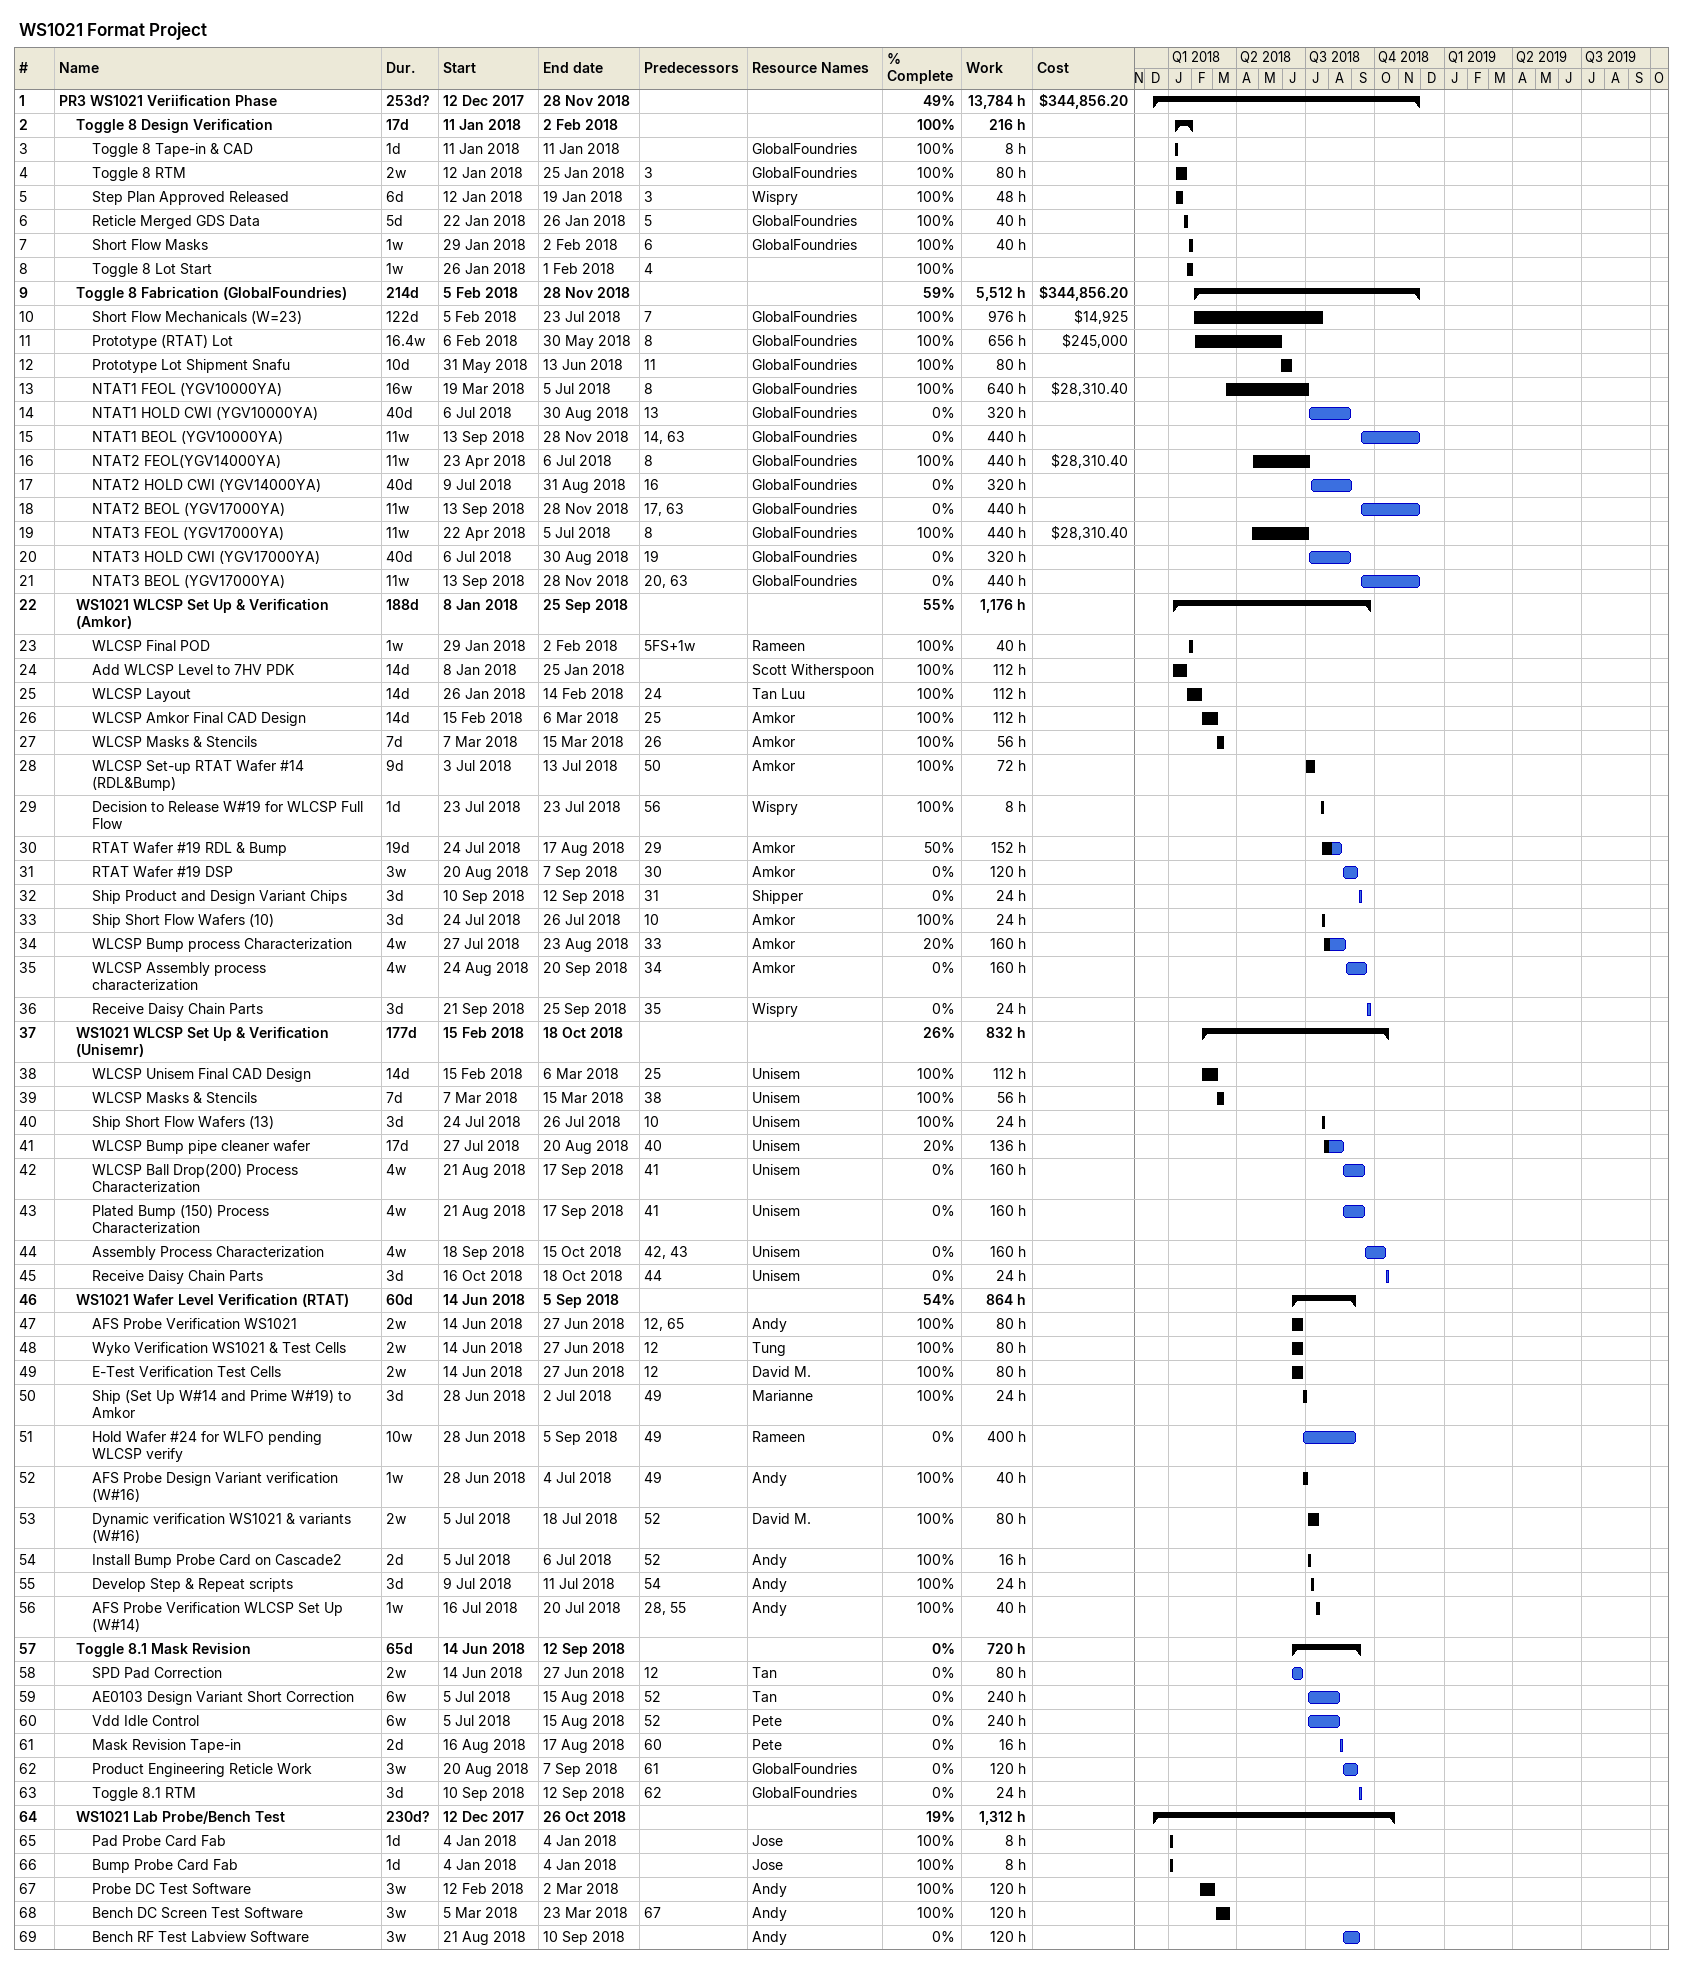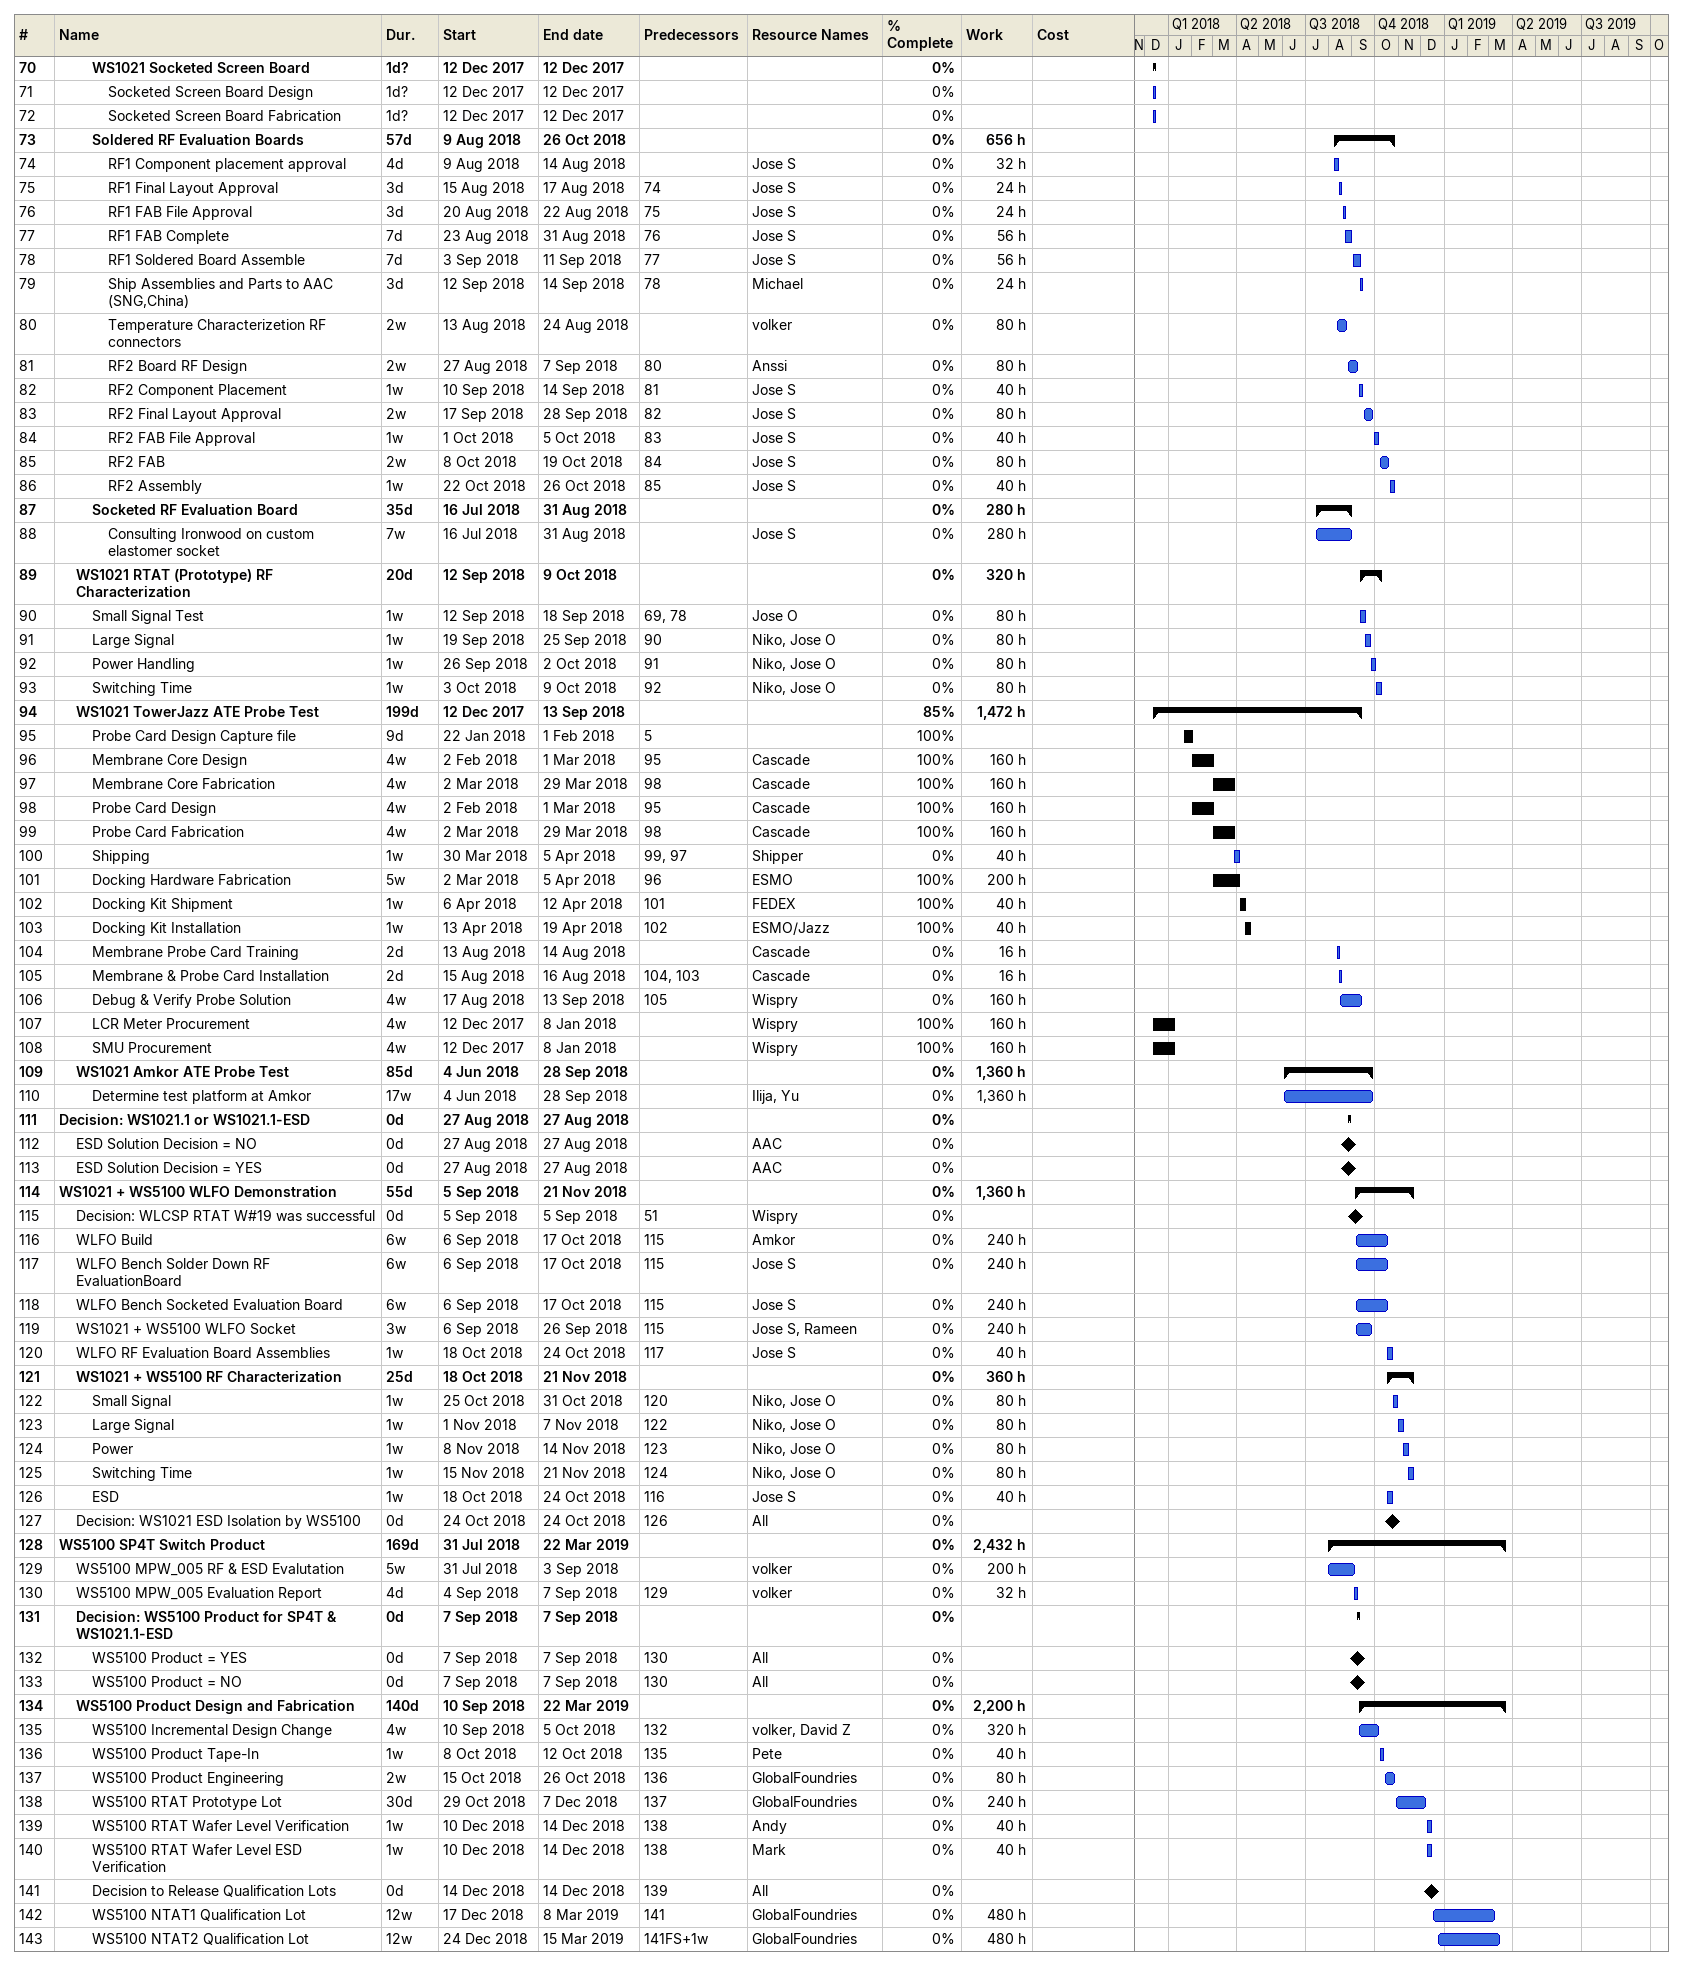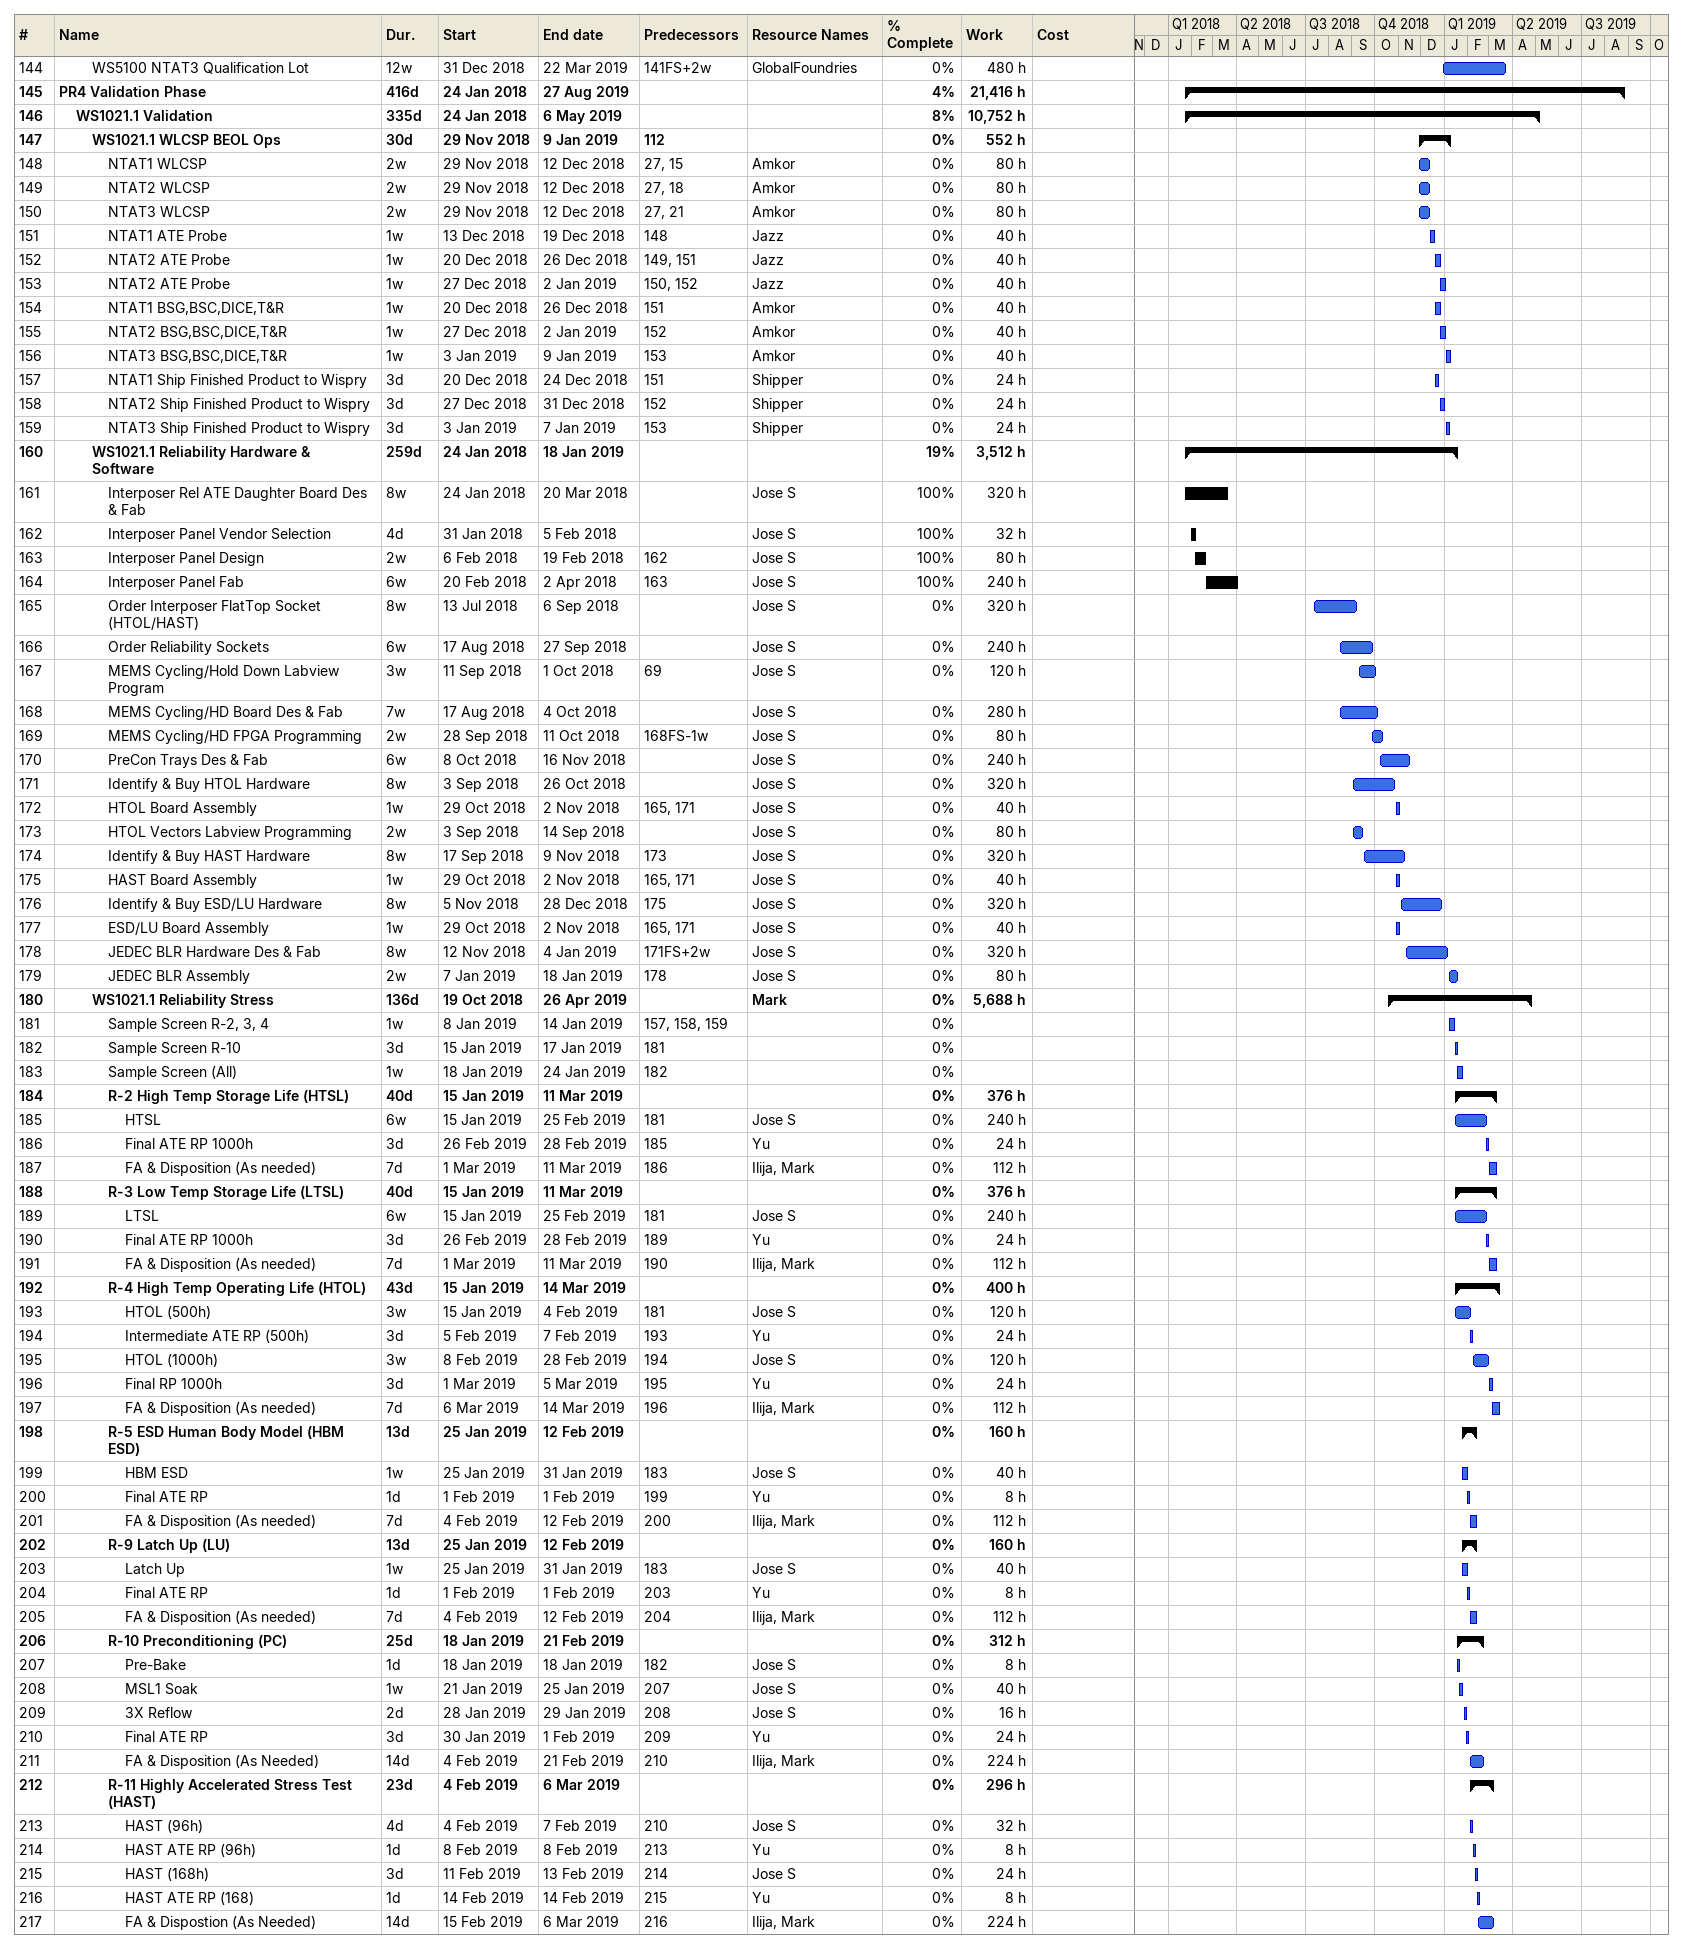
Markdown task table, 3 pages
WS1021 Format Project

| ID | Level | Task | Duration | Start | Finish | Predecessors | Resources | % complete | Work (h) | Cost ($) |
|---|---|---|---|---|---|---|---|---|---|---|
| 1 | 1 | **PR3 WS1021 Veriification Phase** | 253d? | 2017-12-12 | 2018-11-28 |  |  | 49 | 13784 | 344856.20 |
| 2 | 2 | **Toggle 8 Design Verification** | 17d | 2018-01-11 | 2018-02-02 |  |  | 100 | 216 |  |
| 3 | 3 | Toggle 8 Tape-in & CAD | 1d | 2018-01-11 | 2018-01-11 |  | GlobalFoundries | 100 | 8 |  |
| 4 | 3 | Toggle 8 RTM | 2w | 2018-01-12 | 2018-01-25 | 3 | GlobalFoundries | 100 | 80 |  |
| 5 | 3 | Step Plan Approved Released | 6d | 2018-01-12 | 2018-01-19 | 3 | Wispry | 100 | 48 |  |
| 6 | 3 | Reticle Merged GDS Data | 5d | 2018-01-22 | 2018-01-26 | 5 | GlobalFoundries | 100 | 40 |  |
| 7 | 3 | Short Flow Masks | 1w | 2018-01-29 | 2018-02-02 | 6 | GlobalFoundries | 100 | 40 |  |
| 8 | 3 | Toggle 8 Lot Start | 1w | 2018-01-26 | 2018-02-01 | 4 |  | 100 |  |  |
| 9 | 2 | **Toggle 8 Fabrication (GlobalFoundries)** | 214d | 2018-02-05 | 2018-11-28 |  |  | 59 | 5512 | 344856.20 |
| 10 | 3 | Short Flow Mechanicals (W=23) | 122d | 2018-02-05 | 2018-07-23 | 7 | GlobalFoundries | 100 | 976 | 14925 |
| 11 | 3 | Prototype (RTAT) Lot | 16.4w | 2018-02-06 | 2018-05-30 | 8 | GlobalFoundries | 100 | 656 | 245000 |
| 12 | 3 | Prototype Lot Shipment Snafu | 10d | 2018-05-31 | 2018-06-13 | 11 | GlobalFoundries | 100 | 80 |  |
| 13 | 3 | NTAT1 FEOL (YGV10000YA) | 16w | 2018-03-19 | 2018-07-05 | 8 | GlobalFoundries | 100 | 640 | 28310.40 |
| 14 | 3 | NTAT1 HOLD CWI (YGV10000YA) | 40d | 2018-07-06 | 2018-08-30 | 13 | GlobalFoundries | 0 | 320 |  |
| 15 | 3 | NTAT1 BEOL (YGV10000YA) | 11w | 2018-09-13 | 2018-11-28 | 14, 63 | GlobalFoundries | 0 | 440 |  |
| 16 | 3 | NTAT2 FEOL(YGV14000YA) | 11w | 2018-04-23 | 2018-07-06 | 8 | GlobalFoundries | 100 | 440 | 28310.40 |
| 17 | 3 | NTAT2 HOLD CWI (YGV14000YA) | 40d | 2018-07-09 | 2018-08-31 | 16 | GlobalFoundries | 0 | 320 |  |
| 18 | 3 | NTAT2 BEOL (YGV17000YA) | 11w | 2018-09-13 | 2018-11-28 | 17, 63 | GlobalFoundries | 0 | 440 |  |
| 19 | 3 | NTAT3 FEOL (YGV17000YA) | 11w | 2018-04-22 | 2018-07-05 | 8 | GlobalFoundries | 100 | 440 | 28310.40 |
| 20 | 3 | NTAT3 HOLD CWI (YGV17000YA) | 40d | 2018-07-06 | 2018-08-30 | 19 | GlobalFoundries | 0 | 320 |  |
| 21 | 3 | NTAT3 BEOL (YGV17000YA) | 11w | 2018-09-13 | 2018-11-28 | 20, 63 | GlobalFoundries | 0 | 440 |  |
| 22 | 2 | **WS1021 WLCSP Set Up & Verification (Amkor)** | 188d | 2018-01-08 | 2018-09-25 |  |  | 55 | 1176 |  |
| 23 | 3 | WLCSP Final POD | 1w | 2018-01-29 | 2018-02-02 | 5FS+1w | Rameen | 100 | 40 |  |
| 24 | 3 | Add WLCSP Level to 7HV PDK | 14d | 2018-01-08 | 2018-01-25 |  | Scott Witherspoon | 100 | 112 |  |
| 25 | 3 | WLCSP Layout | 14d | 2018-01-26 | 2018-02-14 | 24 | Tan Luu | 100 | 112 |  |
| 26 | 3 | WLCSP Amkor Final CAD Design | 14d | 2018-02-15 | 2018-03-06 | 25 | Amkor | 100 | 112 |  |
| 27 | 3 | WLCSP Masks & Stencils | 7d | 2018-03-07 | 2018-03-15 | 26 | Amkor | 100 | 56 |  |
| 28 | 3 | WLCSP Set-up RTAT Wafer #14 (RDL&Bump) | 9d | 2018-07-03 | 2018-07-13 | 50 | Amkor | 100 | 72 |  |
| 29 | 3 | Decision to Release W#19 for WLCSP Full Flow | 1d | 2018-07-23 | 2018-07-23 | 56 | Wispry | 100 | 8 |  |
| 30 | 3 | RTAT Wafer #19 RDL & Bump | 19d | 2018-07-24 | 2018-08-17 | 29 | Amkor | 50 | 152 |  |
| 31 | 3 | RTAT Wafer #19 DSP | 3w | 2018-08-20 | 2018-09-07 | 30 | Amkor | 0 | 120 |  |
| 32 | 3 | Ship Product and Design Variant Chips | 3d | 2018-09-10 | 2018-09-12 | 31 | Shipper | 0 | 24 |  |
| 33 | 3 | Ship Short Flow Wafers (10) | 3d | 2018-07-24 | 2018-07-26 | 10 | Amkor | 100 | 24 |  |
| 34 | 3 | WLCSP Bump process Characterization | 4w | 2018-07-27 | 2018-08-23 | 33 | Amkor | 20 | 160 |  |
| 35 | 3 | WLCSP Assembly process characterization | 4w | 2018-08-24 | 2018-09-20 | 34 | Amkor | 0 | 160 |  |
| 36 | 3 | Receive Daisy Chain Parts | 3d | 2018-09-21 | 2018-09-25 | 35 | Wispry | 0 | 24 |  |
| 37 | 2 | **WS1021 WLCSP Set Up & Verification (Unisemr)** | 177d | 2018-02-15 | 2018-10-18 |  |  | 26 | 832 |  |
| 38 | 3 | WLCSP Unisem Final CAD Design | 14d | 2018-02-15 | 2018-03-06 | 25 | Unisem | 100 | 112 |  |
| 39 | 3 | WLCSP Masks & Stencils | 7d | 2018-03-07 | 2018-03-15 | 38 | Unisem | 100 | 56 |  |
| 40 | 3 | Ship Short Flow Wafers (13) | 3d | 2018-07-24 | 2018-07-26 | 10 | Unisem | 100 | 24 |  |
| 41 | 3 | WLCSP Bump pipe cleaner wafer | 17d | 2018-07-27 | 2018-08-20 | 40 | Unisem | 20 | 136 |  |
| 42 | 3 | WLCSP Ball Drop(200) Process Characterization | 4w | 2018-08-21 | 2018-09-17 | 41 | Unisem | 0 | 160 |  |
| 43 | 3 | Plated Bump (150) Process Characterization | 4w | 2018-08-21 | 2018-09-17 | 41 | Unisem | 0 | 160 |  |
| 44 | 3 | Assembly Process Characterization | 4w | 2018-09-18 | 2018-10-15 | 42, 43 | Unisem | 0 | 160 |  |
| 45 | 3 | Receive Daisy Chain Parts | 3d | 2018-10-16 | 2018-10-18 | 44 | Unisem | 0 | 24 |  |
| 46 | 2 | **WS1021 Wafer Level Verification (RTAT)** | 60d | 2018-06-14 | 2018-09-05 |  |  | 54 | 864 |  |
| 47 | 3 | AFS Probe Verification WS1021 | 2w | 2018-06-14 | 2018-06-27 | 12, 65 | Andy | 100 | 80 |  |
| 48 | 3 | Wyko Verification WS1021 & Test Cells | 2w | 2018-06-14 | 2018-06-27 | 12 | Tung | 100 | 80 |  |
| 49 | 3 | E-Test Verification Test Cells | 2w | 2018-06-14 | 2018-06-27 | 12 | David M. | 100 | 80 |  |
| 50 | 3 | Ship (Set Up W#14 and Prime W#19) to Amkor | 3d | 2018-06-28 | 2018-07-02 | 49 | Marianne | 100 | 24 |  |
| 51 | 3 | Hold Wafer #24 for WLFO pending WLCSP verify | 10w | 2018-06-28 | 2018-09-05 | 49 | Rameen | 0 | 400 |  |
| 52 | 3 | AFS Probe Design Variant verification (W#16) | 1w | 2018-06-28 | 2018-07-04 | 49 | Andy | 100 | 40 |  |
| 53 | 3 | Dynamic verification WS1021 & variants (W#16) | 2w | 2018-07-05 | 2018-07-18 | 52 | David M. | 100 | 80 |  |
| 54 | 3 | Install Bump Probe Card on Cascade2 | 2d | 2018-07-05 | 2018-07-06 | 52 | Andy | 100 | 16 |  |
| 55 | 3 | Develop Step & Repeat scripts | 3d | 2018-07-09 | 2018-07-11 | 54 | Andy | 100 | 24 |  |
| 56 | 3 | AFS Probe Verification WLCSP Set Up (W#14) | 1w | 2018-07-16 | 2018-07-20 | 28, 55 | Andy | 100 | 40 |  |
| 57 | 2 | **Toggle 8.1 Mask Revision** | 65d | 2018-06-14 | 2018-09-12 |  |  | 0 | 720 |  |
| 58 | 3 | SPD Pad Correction | 2w | 2018-06-14 | 2018-06-27 | 12 | Tan | 0 | 80 |  |
| 59 | 3 | AE0103 Design Variant Short Correction | 6w | 2018-07-05 | 2018-08-15 | 52 | Tan | 0 | 240 |  |
| 60 | 3 | Vdd Idle Control | 6w | 2018-07-05 | 2018-08-15 | 52 | Pete | 0 | 240 |  |
| 61 | 3 | Mask Revision Tape-in | 2d | 2018-08-16 | 2018-08-17 | 60 | Pete | 0 | 16 |  |
| 62 | 3 | Product Engineering Reticle Work | 3w | 2018-08-20 | 2018-09-07 | 61 | GlobalFoundries | 0 | 120 |  |
| 63 | 3 | Toggle 8.1 RTM | 3d | 2018-09-10 | 2018-09-12 | 62 | GlobalFoundries | 0 | 24 |  |
| 64 | 2 | **WS1021 Lab Probe/Bench Test** | 230d? | 2017-12-12 | 2018-10-26 |  |  | 19 | 1312 |  |
| 65 | 3 | Pad Probe Card Fab | 1d | 2018-01-04 | 2018-01-04 |  | Jose | 100 | 8 |  |
| 66 | 3 | Bump Probe Card Fab | 1d | 2018-01-04 | 2018-01-04 |  | Jose | 100 | 8 |  |
| 67 | 3 | Probe DC Test Software | 3w | 2018-02-12 | 2018-03-02 |  | Andy | 100 | 120 |  |
| 68 | 3 | Bench DC Screen Test Software | 3w | 2018-03-05 | 2018-03-23 | 67 | Andy | 100 | 120 |  |
| 69 | 3 | Bench RF Test Labview Software | 3w | 2018-08-21 | 2018-09-10 |  | Andy | 0 | 120 |  |
| 70 | 3 | **WS1021 Socketed Screen Board** | 1d? | 2017-12-12 | 2017-12-12 |  |  | 0 |  |  |
| 71 | 4 | Socketed Screen Board Design | 1d? | 2017-12-12 | 2017-12-12 |  |  | 0 |  |  |
| 72 | 4 | Socketed Screen Board Fabrication | 1d? | 2017-12-12 | 2017-12-12 |  |  | 0 |  |  |
| 73 | 3 | **Soldered RF Evaluation Boards** | 57d | 2018-08-09 | 2018-10-26 |  |  | 0 | 656 |  |
| 74 | 4 | RF1 Component placement approval | 4d | 2018-08-09 | 2018-08-14 |  | Jose S | 0 | 32 |  |
| 75 | 4 | RF1 Final Layout Approval | 3d | 2018-08-15 | 2018-08-17 | 74 | Jose S | 0 | 24 |  |
| 76 | 4 | RF1 FAB File Approval | 3d | 2018-08-20 | 2018-08-22 | 75 | Jose S | 0 | 24 |  |
| 77 | 4 | RF1 FAB Complete | 7d | 2018-08-23 | 2018-08-31 | 76 | Jose S | 0 | 56 |  |
| 78 | 4 | RF1 Soldered Board Assemble | 7d | 2018-09-03 | 2018-09-11 | 77 | Jose S | 0 | 56 |  |
| 79 | 4 | Ship Assemblies and Parts to AAC (SNG,China) | 3d | 2018-09-12 | 2018-09-14 | 78 | Michael | 0 | 24 |  |
| 80 | 4 | Temperature Characterizetion RF connectors | 2w | 2018-08-13 | 2018-08-24 |  | volker | 0 | 80 |  |
| 81 | 4 | RF2 Board RF Design | 2w | 2018-08-27 | 2018-09-07 | 80 | Anssi | 0 | 80 |  |
| 82 | 4 | RF2 Component Placement | 1w | 2018-09-10 | 2018-09-14 | 81 | Jose S | 0 | 40 |  |
| 83 | 4 | RF2 Final Layout Approval | 2w | 2018-09-17 | 2018-09-28 | 82 | Jose S | 0 | 80 |  |
| 84 | 4 | RF2 FAB File Approval | 1w | 2018-10-01 | 2018-10-05 | 83 | Jose S | 0 | 40 |  |
| 85 | 4 | RF2 FAB | 2w | 2018-10-08 | 2018-10-19 | 84 | Jose S | 0 | 80 |  |
| 86 | 4 | RF2 Assembly | 1w | 2018-10-22 | 2018-10-26 | 85 | Jose S | 0 | 40 |  |
| 87 | 3 | **Socketed RF Evaluation Board** | 35d | 2018-07-16 | 2018-08-31 |  |  | 0 | 280 |  |
| 88 | 4 | Consulting Ironwood on custom elastomer socket | 7w | 2018-07-16 | 2018-08-31 |  | Jose S | 0 | 280 |  |
| 89 | 2 | **WS1021 RTAT (Prototype) RF Characterization** | 20d | 2018-09-12 | 2018-10-09 |  |  | 0 | 320 |  |
| 90 | 3 | Small Signal Test | 1w | 2018-09-12 | 2018-09-18 | 69, 78 | Jose O | 0 | 80 |  |
| 91 | 3 | Large Signal | 1w | 2018-09-19 | 2018-09-25 | 90 | Niko, Jose O | 0 | 80 |  |
| 92 | 3 | Power Handling | 1w | 2018-09-26 | 2018-10-02 | 91 | Niko, Jose O | 0 | 80 |  |
| 93 | 3 | Switching Time | 1w | 2018-10-03 | 2018-10-09 | 92 | Niko, Jose O | 0 | 80 |  |
| 94 | 2 | **WS1021 TowerJazz ATE Probe Test** | 199d | 2017-12-12 | 2018-09-13 |  |  | 85 | 1472 |  |
| 95 | 3 | Probe Card Design Capture file | 9d | 2018-01-22 | 2018-02-01 | 5 |  | 100 |  |  |
| 96 | 3 | Membrane Core Design | 4w | 2018-02-02 | 2018-03-01 | 95 | Cascade | 100 | 160 |  |
| 97 | 3 | Membrane Core Fabrication | 4w | 2018-03-02 | 2018-03-29 | 98 | Cascade | 100 | 160 |  |
| 98 | 3 | Probe Card Design | 4w | 2018-02-02 | 2018-03-01 | 95 | Cascade | 100 | 160 |  |
| 99 | 3 | Probe Card Fabrication | 4w | 2018-03-02 | 2018-03-29 | 98 | Cascade | 100 | 160 |  |
| 100 | 3 | Shipping | 1w | 2018-03-30 | 2018-04-05 | 99, 97 | Shipper | 0 | 40 |  |
| 101 | 3 | Docking Hardware Fabrication | 5w | 2018-03-02 | 2018-04-05 | 96 | ESMO | 100 | 200 |  |
| 102 | 3 | Docking Kit Shipment | 1w | 2018-04-06 | 2018-04-12 | 101 | FEDEX | 100 | 40 |  |
| 103 | 3 | Docking Kit Installation | 1w | 2018-04-13 | 2018-04-19 | 102 | ESMO/Jazz | 100 | 40 |  |
| 104 | 3 | Membrane Probe Card Training | 2d | 2018-08-13 | 2018-08-14 |  | Cascade | 0 | 16 |  |
| 105 | 3 | Membrane & Probe Card Installation | 2d | 2018-08-15 | 2018-08-16 | 104, 103 | Cascade | 0 | 16 |  |
| 106 | 3 | Debug & Verify Probe Solution | 4w | 2018-08-17 | 2018-09-13 | 105 | Wispry | 0 | 160 |  |
| 107 | 3 | LCR Meter Procurement | 4w | 2017-12-12 | 2018-01-08 |  | Wispry | 100 | 160 |  |
| 108 | 3 | SMU Procurement | 4w | 2017-12-12 | 2018-01-08 |  | Wispry | 100 | 160 |  |
| 109 | 2 | **WS1021 Amkor ATE Probe Test** | 85d | 2018-06-04 | 2018-09-28 |  |  | 0 | 1360 |  |
| 110 | 3 | Determine test platform at Amkor | 17w | 2018-06-04 | 2018-09-28 |  | Ilija, Yu | 0 | 1360 |  |
| 111 | 1 | **Decision: WS1021.1 or WS1021.1-ESD** | 0d | 2018-08-27 | 2018-08-27 |  |  | 0 |  |  |
| 112 | 2 | ESD Solution Decision = NO | 0d | 2018-08-27 | 2018-08-27 |  | AAC | 0 |  |  |
| 113 | 2 | ESD Solution Decision = YES | 0d | 2018-08-27 | 2018-08-27 |  | AAC | 0 |  |  |
| 114 | 1 | **WS1021 + WS5100 WLFO Demonstration** | 55d | 2018-09-05 | 2018-11-21 |  |  | 0 | 1360 |  |
| 115 | 2 | Decision: WLCSP RTAT W#19 was successful | 0d | 2018-09-05 | 2018-09-05 | 51 | Wispry | 0 |  |  |
| 116 | 2 | WLFO Build | 6w | 2018-09-06 | 2018-10-17 | 115 | Amkor | 0 | 240 |  |
| 117 | 2 | WLFO Bench Solder Down RF EvaluationBoard | 6w | 2018-09-06 | 2018-10-17 | 115 | Jose S | 0 | 240 |  |
| 118 | 2 | WLFO Bench Socketed Evaluation Board | 6w | 2018-09-06 | 2018-10-17 | 115 | Jose S | 0 | 240 |  |
| 119 | 2 | WS1021 + WS5100 WLFO Socket | 3w | 2018-09-06 | 2018-09-26 | 115 | Jose S, Rameen | 0 | 240 |  |
| 120 | 2 | WLFO RF Evaluation Board Assemblies | 1w | 2018-10-18 | 2018-10-24 | 117 | Jose S | 0 | 40 |  |
| 121 | 2 | **WS1021 + WS5100 RF Characterization** | 25d | 2018-10-18 | 2018-11-21 |  |  | 0 | 360 |  |
| 122 | 3 | Small Signal | 1w | 2018-10-25 | 2018-10-31 | 120 | Niko, Jose O | 0 | 80 |  |
| 123 | 3 | Large Signal | 1w | 2018-11-01 | 2018-11-07 | 122 | Niko, Jose O | 0 | 80 |  |
| 124 | 3 | Power | 1w | 2018-11-08 | 2018-11-14 | 123 | Niko, Jose O | 0 | 80 |  |
| 125 | 3 | Switching Time | 1w | 2018-11-15 | 2018-11-21 | 124 | Niko, Jose O | 0 | 80 |  |
| 126 | 3 | ESD | 1w | 2018-10-18 | 2018-10-24 | 116 | Jose S | 0 | 40 |  |
| 127 | 2 | Decision: WS1021 ESD Isolation by WS5100 | 0d | 2018-10-24 | 2018-10-24 | 126 | All | 0 |  |  |
| 128 | 1 | **WS5100 SP4T Switch Product** | 169d | 2018-07-31 | 2019-03-22 |  |  | 0 | 2432 |  |
| 129 | 2 | WS5100 MPW_005 RF & ESD Evalutation | 5w | 2018-07-31 | 2018-09-03 |  | volker | 0 | 200 |  |
| 130 | 2 | WS5100 MPW_005 Evaluation Report | 4d | 2018-09-04 | 2018-09-07 | 129 | volker | 0 | 32 |  |
| 131 | 2 | **Decision: WS5100 Product for SP4T & WS1021.1-ESD** | 0d | 2018-09-07 | 2018-09-07 |  |  | 0 |  |  |
| 132 | 3 | WS5100 Product = YES | 0d | 2018-09-07 | 2018-09-07 | 130 | All | 0 |  |  |
| 133 | 3 | WS5100 Product = NO | 0d | 2018-09-07 | 2018-09-07 | 130 | All | 0 |  |  |
| 134 | 2 | **WS5100 Product Design and Fabrication** | 140d | 2018-09-10 | 2019-03-22 |  |  | 0 | 2200 |  |
| 135 | 3 | WS5100 Incremental Design Change | 4w | 2018-09-10 | 2018-10-05 | 132 | volker, David Z | 0 | 320 |  |
| 136 | 3 | WS5100 Product Tape-In | 1w | 2018-10-08 | 2018-10-12 | 135 | Pete | 0 | 40 |  |
| 137 | 3 | WS5100 Product Engineering | 2w | 2018-10-15 | 2018-10-26 | 136 | GlobalFoundries | 0 | 80 |  |
| 138 | 3 | WS5100 RTAT Prototype Lot | 30d | 2018-10-29 | 2018-12-07 | 137 | GlobalFoundries | 0 | 240 |  |
| 139 | 3 | WS5100 RTAT Wafer Level Verification | 1w | 2018-12-10 | 2018-12-14 | 138 | Andy | 0 | 40 |  |
| 140 | 3 | WS5100 RTAT Wafer Level ESD Verification | 1w | 2018-12-10 | 2018-12-14 | 138 | Mark | 0 | 40 |  |
| 141 | 3 | Decision to Release Qualification Lots | 0d | 2018-12-14 | 2018-12-14 | 139 | All | 0 |  |  |
| 142 | 3 | WS5100 NTAT1 Qualification Lot | 12w | 2018-12-17 | 2019-03-08 | 141 | GlobalFoundries | 0 | 480 |  |
| 143 | 3 | WS5100 NTAT2 Qualification Lot | 12w | 2018-12-24 | 2019-03-15 | 141FS+1w | GlobalFoundries | 0 | 480 |  |
| 144 | 3 | WS5100 NTAT3 Qualification Lot | 12w | 2018-12-31 | 2019-03-22 | 141FS+2w | GlobalFoundries | 0 | 480 |  |
| 145 | 1 | **PR4 Validation Phase** | 416d | 2018-01-24 | 2019-08-27 |  |  | 4 | 21416 |  |
| 146 | 2 | **WS1021.1 Validation** | 335d | 2018-01-24 | 2019-05-06 |  |  | 8 | 10752 |  |
| 147 | 3 | **WS1021.1 WLCSP BEOL Ops** | 30d | 2018-11-29 | 2019-01-09 | 112 |  | 0 | 552 |  |
| 148 | 4 | NTAT1 WLCSP | 2w | 2018-11-29 | 2018-12-12 | 27, 15 | Amkor | 0 | 80 |  |
| 149 | 4 | NTAT2 WLCSP | 2w | 2018-11-29 | 2018-12-12 | 27, 18 | Amkor | 0 | 80 |  |
| 150 | 4 | NTAT3 WLCSP | 2w | 2018-11-29 | 2018-12-12 | 27, 21 | Amkor | 0 | 80 |  |
| 151 | 4 | NTAT1 ATE Probe | 1w | 2018-12-13 | 2018-12-19 | 148 | Jazz | 0 | 40 |  |
| 152 | 4 | NTAT2 ATE Probe | 1w | 2018-12-20 | 2018-12-26 | 149, 151 | Jazz | 0 | 40 |  |
| 153 | 4 | NTAT2 ATE Probe | 1w | 2018-12-27 | 2019-01-02 | 150, 152 | Jazz | 0 | 40 |  |
| 154 | 4 | NTAT1 BSG,BSC,DICE,T&R | 1w | 2018-12-20 | 2018-12-26 | 151 | Amkor | 0 | 40 |  |
| 155 | 4 | NTAT2 BSG,BSC,DICE,T&R | 1w | 2018-12-27 | 2019-01-02 | 152 | Amkor | 0 | 40 |  |
| 156 | 4 | NTAT3 BSG,BSC,DICE,T&R | 1w | 2019-01-03 | 2019-01-09 | 153 | Amkor | 0 | 40 |  |
| 157 | 4 | NTAT1 Ship Finished Product to Wispry | 3d | 2018-12-20 | 2018-12-24 | 151 | Shipper | 0 | 24 |  |
| 158 | 4 | NTAT2 Ship Finished Product to Wispry | 3d | 2018-12-27 | 2018-12-31 | 152 | Shipper | 0 | 24 |  |
| 159 | 4 | NTAT3 Ship Finished Product to Wispry | 3d | 2019-01-03 | 2019-01-07 | 153 | Shipper | 0 | 24 |  |
| 160 | 3 | **WS1021.1 Reliability Hardware & Software** | 259d | 2018-01-24 | 2019-01-18 |  |  | 19 | 3512 |  |
| 161 | 4 | Interposer Rel ATE Daughter Board Des & Fab | 8w | 2018-01-24 | 2018-03-20 |  | Jose S | 100 | 320 |  |
| 162 | 4 | Interposer Panel Vendor Selection | 4d | 2018-01-31 | 2018-02-05 |  | Jose S | 100 | 32 |  |
| 163 | 4 | Interposer Panel Design | 2w | 2018-02-06 | 2018-02-19 | 162 | Jose S | 100 | 80 |  |
| 164 | 4 | Interposer Panel Fab | 6w | 2018-02-20 | 2018-04-02 | 163 | Jose S | 100 | 240 |  |
| 165 | 4 | Order Interposer FlatTop Socket (HTOL/HAST) | 8w | 2018-07-13 | 2018-09-06 |  | Jose S | 0 | 320 |  |
| 166 | 4 | Order Reliability Sockets | 6w | 2018-08-17 | 2018-09-27 |  | Jose S | 0 | 240 |  |
| 167 | 4 | MEMS Cycling/Hold Down Labview Program | 3w | 2018-09-11 | 2018-10-01 | 69 | Jose S | 0 | 120 |  |
| 168 | 4 | MEMS Cycling/HD Board Des & Fab | 7w | 2018-08-17 | 2018-10-04 |  | Jose S | 0 | 280 |  |
| 169 | 4 | MEMS Cycling/HD FPGA Programming | 2w | 2018-09-28 | 2018-10-11 | 168FS-1w | Jose S | 0 | 80 |  |
| 170 | 4 | PreCon Trays Des & Fab | 6w | 2018-10-08 | 2018-11-16 |  | Jose S | 0 | 240 |  |
| 171 | 4 | Identify & Buy HTOL Hardware | 8w | 2018-09-03 | 2018-10-26 |  | Jose S | 0 | 320 |  |
| 172 | 4 | HTOL Board Assembly | 1w | 2018-10-29 | 2018-11-02 | 165, 171 | Jose S | 0 | 40 |  |
| 173 | 4 | HTOL Vectors Labview Programming | 2w | 2018-09-03 | 2018-09-14 |  | Jose S | 0 | 80 |  |
| 174 | 4 | Identify & Buy HAST Hardware | 8w | 2018-09-17 | 2018-11-09 | 173 | Jose S | 0 | 320 |  |
| 175 | 4 | HAST Board Assembly | 1w | 2018-10-29 | 2018-11-02 | 165, 171 | Jose S | 0 | 40 |  |
| 176 | 4 | Identify & Buy ESD/LU Hardware | 8w | 2018-11-05 | 2018-12-28 | 175 | Jose S | 0 | 320 |  |
| 177 | 4 | ESD/LU Board Assembly | 1w | 2018-10-29 | 2018-11-02 | 165, 171 | Jose S | 0 | 40 |  |
| 178 | 4 | JEDEC BLR Hardware Des & Fab | 8w | 2018-11-12 | 2019-01-04 | 171FS+2w | Jose S | 0 | 320 |  |
| 179 | 4 | JEDEC BLR Assembly | 2w | 2019-01-07 | 2019-01-18 | 178 | Jose S | 0 | 80 |  |
| 180 | 3 | **WS1021.1 Reliability Stress** | 136d | 2018-10-19 | 2019-04-26 |  | Mark | 0 | 5688 |  |
| 181 | 4 | Sample Screen R-2, 3, 4 | 1w | 2019-01-08 | 2019-01-14 | 157, 158, 159 |  | 0 |  |  |
| 182 | 4 | Sample Screen R-10 | 3d | 2019-01-15 | 2019-01-17 | 181 |  | 0 |  |  |
| 183 | 4 | Sample Screen (All) | 1w | 2019-01-18 | 2019-01-24 | 182 |  | 0 |  |  |
| 184 | 4 | **R-2 High Temp Storage Life (HTSL)** | 40d | 2019-01-15 | 2019-03-11 |  |  | 0 | 376 |  |
| 185 | 5 | HTSL | 6w | 2019-01-15 | 2019-02-25 | 181 | Jose S | 0 | 240 |  |
| 186 | 5 | Final ATE RP 1000h | 3d | 2019-02-26 | 2019-02-28 | 185 | Yu | 0 | 24 |  |
| 187 | 5 | FA & Disposition (As needed) | 7d | 2019-03-01 | 2019-03-11 | 186 | Ilija, Mark | 0 | 112 |  |
| 188 | 4 | **R-3 Low Temp Storage Life (LTSL)** | 40d | 2019-01-15 | 2019-03-11 |  |  | 0 | 376 |  |
| 189 | 5 | LTSL | 6w | 2019-01-15 | 2019-02-25 | 181 | Jose S | 0 | 240 |  |
| 190 | 5 | Final ATE RP 1000h | 3d | 2019-02-26 | 2019-02-28 | 189 | Yu | 0 | 24 |  |
| 191 | 5 | FA & Disposition (As needed) | 7d | 2019-03-01 | 2019-03-11 | 190 | Ilija, Mark | 0 | 112 |  |
| 192 | 4 | **R-4 High Temp Operating Life (HTOL)** | 43d | 2019-01-15 | 2019-03-14 |  |  | 0 | 400 |  |
| 193 | 5 | HTOL (500h) | 3w | 2019-01-15 | 2019-02-04 | 181 | Jose S | 0 | 120 |  |
| 194 | 5 | Intermediate ATE RP (500h) | 3d | 2019-02-05 | 2019-02-07 | 193 | Yu | 0 | 24 |  |
| 195 | 5 | HTOL (1000h) | 3w | 2019-02-08 | 2019-02-28 | 194 | Jose S | 0 | 120 |  |
| 196 | 5 | Final RP 1000h | 3d | 2019-03-01 | 2019-03-05 | 195 | Yu | 0 | 24 |  |
| 197 | 5 | FA & Disposition (As needed) | 7d | 2019-03-06 | 2019-03-14 | 196 | Ilija, Mark | 0 | 112 |  |
| 198 | 4 | **R-5 ESD Human Body Model (HBM ESD)** | 13d | 2019-01-25 | 2019-02-12 |  |  | 0 | 160 |  |
| 199 | 5 | HBM ESD | 1w | 2019-01-25 | 2019-01-31 | 183 | Jose S | 0 | 40 |  |
| 200 | 5 | Final ATE RP | 1d | 2019-02-01 | 2019-02-01 | 199 | Yu | 0 | 8 |  |
| 201 | 5 | FA & Disposition (As needed) | 7d | 2019-02-04 | 2019-02-12 | 200 | Ilija, Mark | 0 | 112 |  |
| 202 | 4 | **R-9 Latch Up (LU)** | 13d | 2019-01-25 | 2019-02-12 |  |  | 0 | 160 |  |
| 203 | 5 | Latch Up | 1w | 2019-01-25 | 2019-01-31 | 183 | Jose S | 0 | 40 |  |
| 204 | 5 | Final ATE RP | 1d | 2019-02-01 | 2019-02-01 | 203 | Yu | 0 | 8 |  |
| 205 | 5 | FA & Disposition (As needed) | 7d | 2019-02-04 | 2019-02-12 | 204 | Ilija, Mark | 0 | 112 |  |
| 206 | 4 | **R-10 Preconditioning (PC)** | 25d | 2019-01-18 | 2019-02-21 |  |  | 0 | 312 |  |
| 207 | 5 | Pre-Bake | 1d | 2019-01-18 | 2019-01-18 | 182 | Jose S | 0 | 8 |  |
| 208 | 5 | MSL1 Soak | 1w | 2019-01-21 | 2019-01-25 | 207 | Jose S | 0 | 40 |  |
| 209 | 5 | 3X Reflow | 2d | 2019-01-28 | 2019-01-29 | 208 | Jose S | 0 | 16 |  |
| 210 | 5 | Final ATE RP | 3d | 2019-01-30 | 2019-02-01 | 209 | Yu | 0 | 24 |  |
| 211 | 5 | FA & Disposition (As Needed) | 14d | 2019-02-04 | 2019-02-21 | 210 | Ilija, Mark | 0 | 224 |  |
| 212 | 4 | **R-11 Highly Accelerated Stress Test (HAST)** | 23d | 2019-02-04 | 2019-03-06 |  |  | 0 | 296 |  |
| 213 | 5 | HAST (96h) | 4d | 2019-02-04 | 2019-02-07 | 210 | Jose S | 0 | 32 |  |
| 214 | 5 | HAST ATE RP (96h) | 1d | 2019-02-08 | 2019-02-08 | 213 | Yu | 0 | 8 |  |
| 215 | 5 | HAST (168h) | 3d | 2019-02-11 | 2019-02-13 | 214 | Jose S | 0 | 24 |  |
| 216 | 5 | HAST ATE RP (168) | 1d | 2019-02-14 | 2019-02-14 | 215 | Yu | 0 | 8 |  |
| 217 | 5 | FA & Dispostion (As Needed) | 14d | 2019-02-15 | 2019-03-06 | 216 | Ilija, Mark | 0 | 224 |  |
